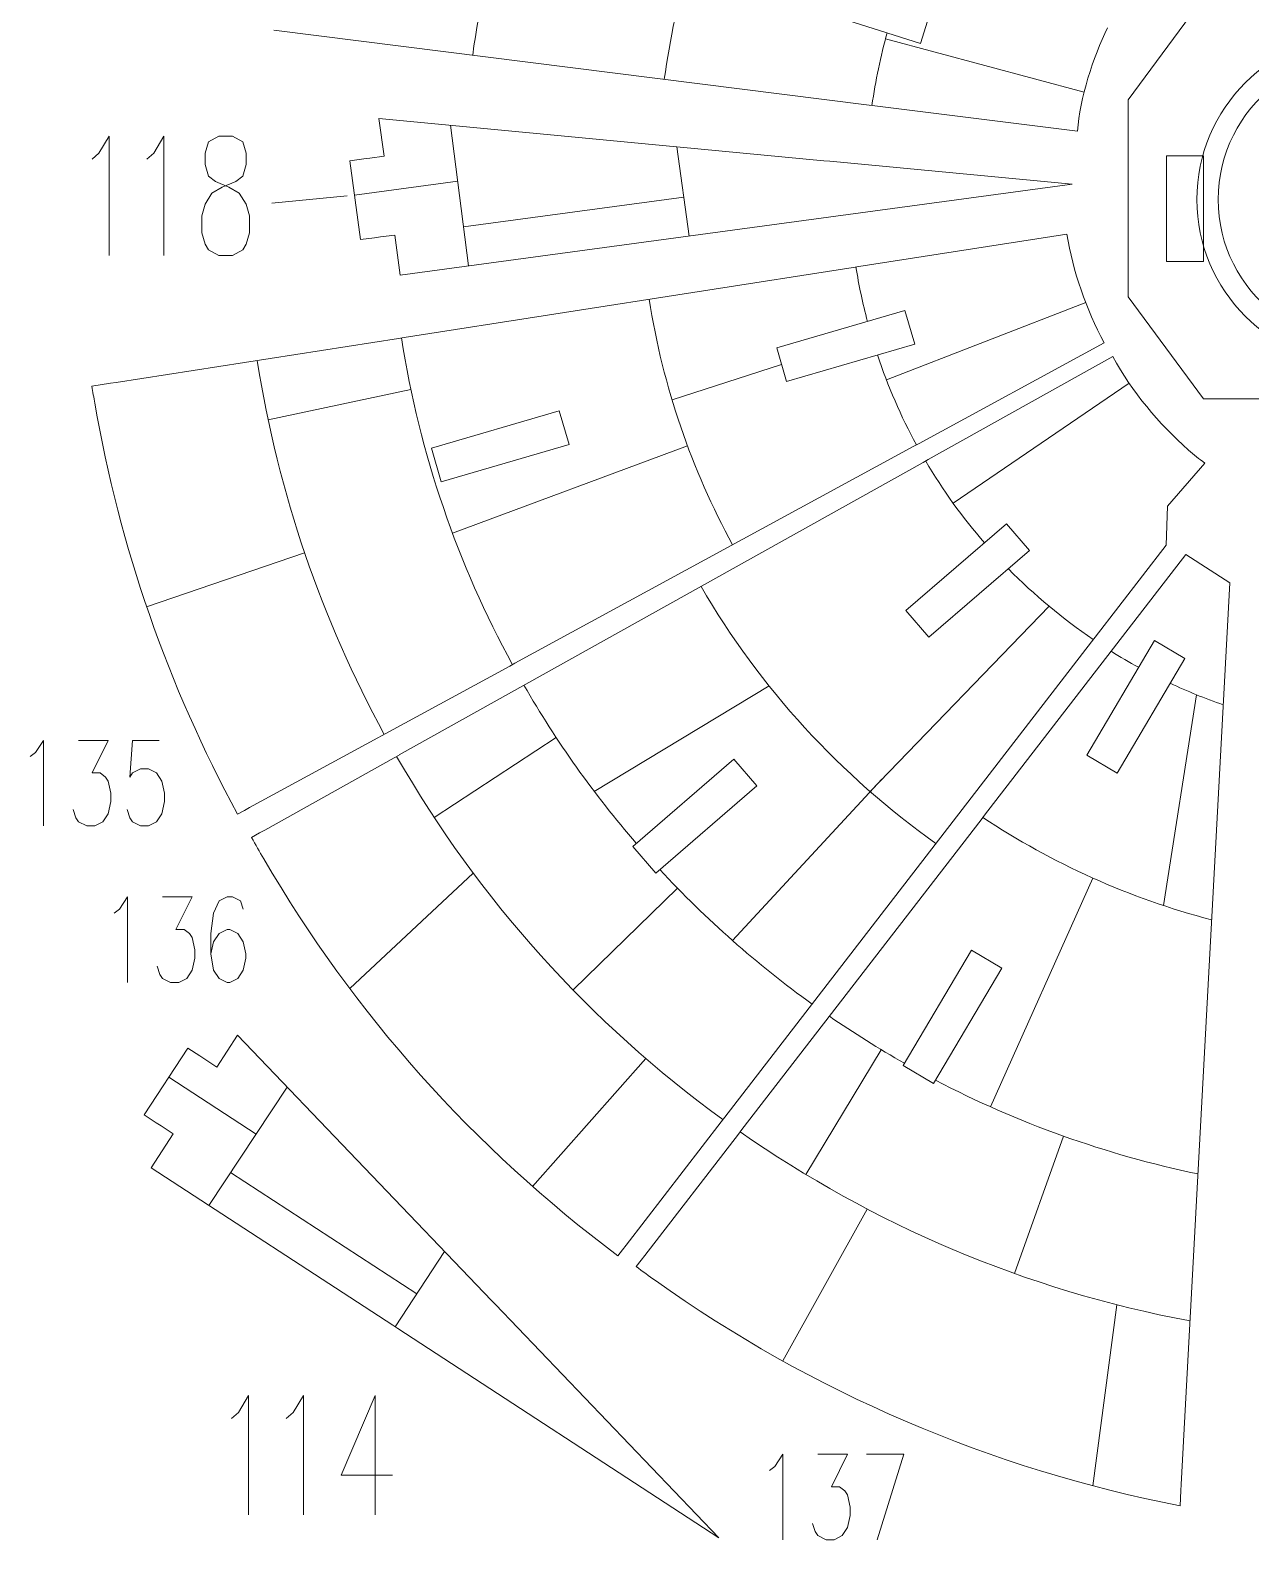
# Model space of a CAD drawing. Header units: millimetres. Extents: x -182 to 184, y -139 to 138.
# Drawn here: x -182.3 to -65.6, y -136.4 to 8.1 of the extents above; entities that cross this region are included whole.
import ezdxf

# ---------------------------------------------------------------- set-up
doc = ezdxf.new("R2010")
doc.units = ezdxf.units.MM
doc.header["$MEASUREMENT"] = 0
doc.layers.add('Layer 1', color=7, linetype='Continuous')

msp = doc.modelspace()

# ---------------------------------------------------------------- linework, layer by layer
at = {"layer": 'Layer 1', "color": 5, "lineweight": 9}
for points in [[(-121.6971, 3.3793), (-120.6403, 11.1493), (-118.3643, 18.5317), (-115.0684, 25.3273)], [(-140.015, 5.6827), (-139.3854, 10.3923), (-138.3981, 14.989), (-137.0815, 19.4441)], [(-101.835, 0.8817), (-101.5027, 3.2494), (-101.0143, 5.5671), (-100.381, 7.8241)], [(-81.5329, 2.1496), (-81.5329, 2.1496), (-100.5377, 7.2534), (-100.5377, 7.2534)], [(-140.4196, -14.4779), (-140.4196, -14.4779), (-142.1334, -1.0179), (-142.1334, -1.0179)], [(-120.4843, -3.0766), (-120.4843, -3.0766), (-119.3278, -11.6241), (-119.3278, -11.6241)], [(-141.4521, -6.3695), (-141.4521, -6.3695), (-151.3242, -7.7052), (-151.3242, -7.7052)], [(-140.8953, -10.7423), (-140.8953, -10.7423), (-119.8327, -7.8925), (-119.8327, -7.8925)], [(-102.273, -19.7793), (-102.7215, -18.0773), (-103.0878, -16.3419), (-103.3674, -14.5777)], [(-115.1579, -41.1676), (-119.0759, -33.9782), (-121.8237, -26.059), (-123.1453, -17.666)], [(-100.4563, -25.3832), (-100.4563, -25.3832), (-81.3979, -17.9917), (-81.3979, -17.9917)], [(-136.2182, -52.6275), (-141.43, -43.0652), (-145.0824, -32.5305), (-146.8336, -21.365)], [(-97.5741, -31.5995), (-99.0622, -28.8682), (-100.3178, -25.9919), (-101.3145, -22.9974)], [(-148.4702, -59.2944), (-154.4347, -48.3518), (-158.6133, -36.2953), (-160.6143, -23.5169)], [(-120.9517, -27.2934), (-120.9517, -27.2934), (-110.478, -23.9158), (-110.478, -23.9158)], [(-94.0637, -37.1869), (-94.0637, -37.1869), (-77.2397, -25.6971), (-77.2397, -25.6971)], [(-159.5738, -29.1905), (-159.5738, -29.1905), (-145.9247, -26.3157), (-145.9247, -26.3157)], [(-141.9529, -40.0402), (-141.9529, -40.0402), (-119.4766, -31.6874), (-119.4766, -31.6874)], [(-91.0756, -40.9732), (-93.1754, -38.5462), (-95.0595, -35.9272), (-96.6976, -33.1461)], [(-156.0847, -41.9292), (-156.0847, -41.9292), (-171.202, -47.079), (-171.202, -47.079)], [(-80.6791, -50.2238), (-83.6044, -48.2372), (-86.3215, -45.9667), (-88.7906, -43.452)], [(-95.7164, -69.7272), (-104.8566, -63.2589), (-112.5401, -54.8679), (-118.1774, -45.1433)], [(-84.9025, -47.0388), (-84.9025, -47.0388), (-102.0214, -64.76), (-102.0214, -64.76)], [(-76.3415, -52.876), (-77.2305, -52.3892), (-78.1042, -51.8778), (-78.9614, -51.3426)], [(-124.3728, -69.7165), (-128.4112, -65.0459), (-132.0122, -59.9864), (-135.112, -54.6019)], [(-128.393, -64.7472), (-128.393, -64.7472), (-111.6763, -54.6578), (-111.6763, -54.6578)], [(-68.2562, -56.4609), (-69.9844, -55.8621), (-71.6721, -55.1765), (-73.3142, -54.4097)], [(-70.8117, -55.5006), (-70.8117, -55.5006), (-73.9489, -75.6702), (-73.9489, -75.6702)], [(-132.0397, -59.5852), (-132.0397, -59.5852), (-143.6852, -67.2604), (-143.6852, -67.2604)], [(-116.0855, -96.1461), (-128.7801, -86.9219), (-139.4469, -75.0762), (-147.2903, -61.404)], [(-115.1661, -79.0245), (-115.1661, -79.0245), (-100.8772, -63.5756), (-100.8772, -63.5756)], [(-69.361, -77.0297), (-77.249, -74.9723), (-84.6189, -71.6324), (-91.2347, -67.2461)], [(-139.964, -72.5641), (-139.964, -72.5641), (-151.7716, -83.6028), (-151.7716, -83.6028)], [(-107.5658, -85.096), (-112.8396, -81.2976), (-117.7175, -76.9834), (-122.125, -72.2275)], [(-80.7028, -73.0435), (-80.7028, -73.0435), (-90.5004, -94.9284), (-90.5004, -94.9284)], [(-130.4247, -83.7365), (-130.4247, -83.7365), (-120.4369, -74.0038), (-120.4369, -74.0038)], [(-98.7296, -90.7627), (-101.1921, -89.3651), (-103.5878, -87.863), (-105.9103, -86.2625)], [(-100.9534, -89.4613), (-100.9534, -89.4613), (-108.1589, -101.4036), (-108.1589, -101.4036)], [(-123.4662, -90.2916), (-123.4662, -90.2916), (-134.2894, -102.5378), (-134.2894, -102.5378)], [(-160.7299, -97.542), (-160.7299, -97.542), (-169.0745, -92.1003), (-169.0745, -92.1003)], [(-70.6668, -101.341), (-79.5311, -99.5028), (-87.9534, -96.457), (-95.7537, -92.3836)], [(-165.2484, -104.3535), (-165.2484, -104.3535), (-157.7477, -93.0465), (-157.7477, -93.0465)], [(-71.4224, -115.4086), (-87.1879, -112.4549), (-101.7805, -106.172), (-114.442, -97.3177)], [(-83.5208, -97.7321), (-83.5208, -97.7321), (-88.2122, -110.8691), (-88.2122, -110.8691)], [(-163.1667, -101.2154), (-163.1667, -101.2154), (-145.3633, -112.8255), (-145.3633, -112.8255)], [(-102.2871, -104.7076), (-102.2871, -104.7076), (-110.3657, -119.2418), (-110.3657, -119.2418)], [(-142.7087, -108.7548), (-142.7087, -108.7548), (-147.4203, -115.9796), (-147.4203, -115.9796)], [(-78.4331, -113.8578), (-78.4331, -113.8578), (-80.718, -131.182), (-80.718, -131.182)]]:
    msp.add_open_spline(points, degree=3, dxfattribs=at)
at = {"layer": 'Layer 1', "lineweight": 9}
for points, knots in [([(-96.1959, 9.9705), (-96.1959, 9.9705), (-97.1949, 6.8154), (-97.1949, 6.8154), (-97.1949, 6.8154), (-97.1949, 6.8154), (-109.3596, 10.6669), (-109.3596, 10.6669), (-109.3596, 10.6669), (-109.3596, 10.6669), (-108.3606, 13.822), (-108.3606, 13.822), (-108.3606, 13.822), (-108.3606, 13.822), (-96.1959, 9.9705), (-96.1959, 9.9705)], [0, 0, 0, 0, 0.2, 0.2, 0.2, 0.2, 0.4, 0.4, 0.4, 0.4, 0.6, 0.6, 0.6, 0.6, 1, 1, 1, 1]), ([(-32.6099, 0.5131), (-32.6099, 0.5131), (-32.6099, 1.8438), (-32.6099, 1.8438), (-32.6099, 1.8438), (-32.6099, 1.8438), (-39.327, 10.9552), (-39.327, 10.9552), (-39.327, 10.9552), (-39.327, 10.9552), (-70.3037, 10.9552), (-70.3037, 10.9552), (-70.3037, 10.9552), (-70.3037, 10.9552), (-77.3343, 1.4186), (-77.3343, 1.4186), (-77.3343, 1.4186), (-77.3343, 1.4186), (-77.3343, 0.5131), (-77.3343, 0.5131)], [0, 0, 0, 0, 0.16666667, 0.16666667, 0.16666667, 0.16666667, 0.33333333, 0.33333333, 0.33333333, 0.33333333, 0.5, 0.5, 0.5, 0.5, 0.66666667, 0.66666667, 0.66666667, 0.66666667, 1, 1, 1, 1]), ([(-79.3222, 8.3087), (-80.6913, 5.418), (-81.9597, 1.6277), (-82.1824, -1.5895), (-82.1824, -1.5895), (-82.1824, -1.5895), (-101.5561, 0.8467), (-101.5561, 0.8467)], [0, 0, 0, 0, 0.33333333, 0.33333333, 0.33333333, 0.33333333, 1, 1, 1, 1]), ([(-106.436, -4.4126), (-106.436, -4.4126), (-148.9851, -0.3663), (-148.9851, -0.3663), (-148.9851, -0.3663), (-148.9851, -0.3663), (-148.4977, -3.9686), (-148.4977, -3.9686), (-148.4977, -3.9686), (-148.4977, -3.9686), (-149.8552, -4.1523), (-149.8552, -4.1523)], [0, 0, 0, 0, 0.25, 0.25, 0.25, 0.25, 0.5, 0.5, 0.5, 0.5, 1, 1, 1, 1]), ([(-77.3343, -0.0491), (-77.3343, -0.0491), (-77.3343, -10.7397), (-77.3343, -10.7397), (-77.3343, -10.7397), (-77.3343, -10.7397), (-77.3343, -13.9895), (-77.3343, -13.9895)], [0, 0, 0, 0, 0.33333333, 0.33333333, 0.33333333, 0.33333333, 1, 1, 1, 1]), ([(-150.4124, -4.2276), (-150.4124, -4.2276), (-151.7699, -4.4113), (-151.7699, -4.4113), (-151.7699, -4.4113), (-151.7699, -4.4113), (-150.7482, -11.9624), (-150.7482, -11.9624), (-150.7482, -11.9624), (-150.7482, -11.9624), (-149.3907, -11.7787), (-149.3907, -11.7787)], [0, 0, 0, 0, 0.25, 0.25, 0.25, 0.25, 0.5, 0.5, 0.5, 0.5, 1, 1, 1, 1]), ([(-73.6649, -14.047), (-73.6649, -14.047), (-73.6649, -3.9356), (-73.6649, -3.9356), (-73.6649, -3.9356), (-73.6649, -3.9356), (-70.1442, -3.9356), (-70.1442, -3.9356), (-70.1442, -3.9356), (-70.1442, -3.9356), (-70.1442, -14.047), (-70.1442, -14.047), (-70.1442, -14.047), (-70.1442, -14.047), (-73.6649, -14.047), (-73.6649, -14.047)], [0, 0, 0, 0, 0.2, 0.2, 0.2, 0.2, 0.4, 0.4, 0.4, 0.4, 0.6, 0.6, 0.6, 0.6, 1, 1, 1, 1]), ([(-148.8335, -11.7034), (-148.8335, -11.7034), (-147.476, -11.5197), (-147.476, -11.5197), (-147.476, -11.5197), (-147.476, -11.5197), (-146.9561, -15.3623), (-146.9561, -15.3623), (-146.9561, -15.3623), (-146.9561, -15.3623), (-82.7069, -6.6691), (-82.7069, -6.6691), (-82.7069, -6.6691), (-82.7069, -6.6691), (-105.8762, -4.4658), (-105.8762, -4.4658)], [0, 0, 0, 0, 0.2, 0.2, 0.2, 0.2, 0.4, 0.4, 0.4, 0.4, 0.6, 0.6, 0.6, 0.6, 1, 1, 1, 1]), ([(-83.2025, -11.429), (-82.5909, -15.0637), (-81.374, -18.5889), (-79.6226, -21.8313), (-79.6226, -21.8313), (-79.6226, -21.8313), (-97.3272, -31.4652), (-97.3272, -31.4652)], [0, 0, 0, 0, 0.33333333, 0.33333333, 0.33333333, 0.33333333, 1, 1, 1, 1]), ([(-77.3343, -14.5517), (-77.3343, -14.5517), (-77.3343, -17.4488), (-77.3343, -17.4488), (-77.3343, -17.4488), (-77.3343, -17.4488), (-70.1442, -27.2018), (-70.1442, -27.2018), (-70.1442, -27.2018), (-70.1442, -27.2018), (-39.8, -27.2018), (-39.8, -27.2018), (-39.8, -27.2018), (-39.8, -27.2018), (-32.6099, -17.4488), (-32.6099, -17.4488), (-32.6099, -17.4488), (-32.6099, -17.4488), (-32.6099, -14.5517), (-32.6099, -14.5517)], [0, 0, 0, 0, 0.16666667, 0.16666667, 0.16666667, 0.16666667, 0.33333333, 0.33333333, 0.33333333, 0.33333333, 0.5, 0.5, 0.5, 0.5, 0.66666667, 0.66666667, 0.66666667, 0.66666667, 1, 1, 1, 1]), ([(-98.6848, -18.7349), (-98.6848, -18.7349), (-97.7464, -21.959), (-97.7464, -21.959), (-97.7464, -21.959), (-97.7464, -21.959), (-110.0089, -25.5278), (-110.0089, -25.5278), (-110.0089, -25.5278), (-110.0089, -25.5278), (-110.9471, -22.3038), (-110.9471, -22.3038), (-110.9471, -22.3038), (-110.9471, -22.3038), (-98.6848, -18.7349), (-98.6848, -18.7349)], [0, 0, 0, 0, 0.2, 0.2, 0.2, 0.2, 0.4, 0.4, 0.4, 0.4, 0.6, 0.6, 0.6, 0.6, 1, 1, 1, 1]), ([(-80.5075, -50.0011), (-80.5075, -50.0011), (-73.7134, -41.1891), (-73.7134, -41.1891), (-73.7134, -41.1891), (-73.7134, -41.1891), (-73.5757, -37.4649), (-73.5757, -37.4649), (-73.5757, -37.4649), (-73.5757, -37.4649), (-70.0163, -33.3476), (-70.0163, -33.3476), (-70.0163, -33.3476), (-70.5309, -32.9505), (-71.0634, -32.5149), (-71.5536, -32.0886), (-71.5536, -32.0886), (-74.4663, -29.5556), (-76.9242, -26.5339), (-78.8132, -23.157)], [0, 0, 0, 0, 0.16666667, 0.16666667, 0.16666667, 0.16666667, 0.33333333, 0.33333333, 0.33333333, 0.33333333, 0.5, 0.5, 0.5, 0.5, 0.66666667, 0.66666667, 0.66666667, 0.66666667, 1, 1, 1, 1]), ([(-174.6591, -25.71), (-174.6591, -25.71), (-176.4272, -25.9861), (-176.4272, -25.9861), (-176.4272, -25.9861), (-176.3406, -26.5313), (-176.2506, -27.076), (-176.157, -27.6199), (-176.157, -27.6199), (-173.788, -41.3382), (-169.1543, -54.6953), (-162.4915, -66.924), (-162.4915, -66.924), (-162.4915, -66.924), (-161.8417, -66.5704), (-161.8417, -66.5704)], [0, 0, 0, 0, 0.2, 0.2, 0.2, 0.2, 0.4, 0.4, 0.4, 0.4, 0.6, 0.6, 0.6, 0.6, 1, 1, 1, 1]), ([(-131.7355, -28.3539), (-131.7355, -28.3539), (-130.7971, -31.578), (-130.7971, -31.578), (-130.7971, -31.578), (-130.7971, -31.578), (-143.0283, -35.1377), (-143.0283, -35.1377), (-143.0283, -35.1377), (-143.0283, -35.1377), (-143.9666, -31.9136), (-143.9666, -31.9136), (-143.9666, -31.9136), (-143.9666, -31.9136), (-131.7355, -28.3539), (-131.7355, -28.3539)], [0, 0, 0, 0, 0.2, 0.2, 0.2, 0.2, 0.4, 0.4, 0.4, 0.4, 0.6, 0.6, 0.6, 0.6, 1, 1, 1, 1]), ([(-88.9637, -39.1502), (-88.9637, -39.1502), (-86.7619, -41.7009), (-86.7619, -41.7009), (-86.7619, -41.7009), (-86.7619, -41.7009), (-96.3862, -50.0088), (-96.3862, -50.0088), (-96.3862, -50.0088), (-96.3862, -50.0088), (-98.588, -47.4582), (-98.588, -47.4582), (-98.588, -47.4582), (-98.588, -47.4582), (-88.9637, -39.1502), (-88.9637, -39.1502)], [0, 0, 0, 0, 0.2, 0.2, 0.2, 0.2, 0.4, 0.4, 0.4, 0.4, 0.6, 0.6, 0.6, 0.6, 1, 1, 1, 1]), ([(-69.3459, -76.749), (-69.3459, -76.749), (-67.6293, -44.7894), (-67.6293, -44.7894), (-67.6293, -44.7894), (-67.6293, -44.7894), (-71.8261, -42.0971), (-71.8261, -42.0971), (-71.8261, -42.0971), (-71.8261, -42.0971), (-91.0629, -67.0236), (-91.0629, -67.0236)], [0, 0, 0, 0, 0.25, 0.25, 0.25, 0.25, 0.5, 0.5, 0.5, 0.5, 1, 1, 1, 1]), ([(-74.8237, -50.3075), (-74.8237, -50.3075), (-71.9081, -52.0303), (-71.9081, -52.0303), (-71.9081, -52.0303), (-71.9081, -52.0303), (-78.3869, -62.994), (-78.3869, -62.994), (-78.3869, -62.994), (-78.3869, -62.994), (-81.3024, -61.2711), (-81.3024, -61.2711), (-81.3024, -61.2711), (-81.3024, -61.2711), (-74.8237, -50.3075), (-74.8237, -50.3075)], [0, 0, 0, 0, 0.2, 0.2, 0.2, 0.2, 0.4, 0.4, 0.4, 0.4, 0.6, 0.6, 0.6, 0.6, 1, 1, 1, 1]), ([(-115.0591, -61.6766), (-115.0591, -61.6766), (-112.8573, -64.2273), (-112.8573, -64.2273), (-112.8573, -64.2273), (-112.8573, -64.2273), (-122.5139, -72.5631), (-122.5139, -72.5631), (-122.5139, -72.5631), (-122.5139, -72.5631), (-124.7157, -70.0125), (-124.7157, -70.0125), (-124.7157, -70.0125), (-124.7157, -70.0125), (-115.0591, -61.6766), (-115.0591, -61.6766)], [0, 0, 0, 0, 0.2, 0.2, 0.2, 0.2, 0.4, 0.4, 0.4, 0.4, 0.6, 0.6, 0.6, 0.6, 1, 1, 1, 1]), ([(-160.391, -68.7212), (-160.391, -68.7212), (-161.1627, -69.1522), (-161.1627, -69.1522), (-161.1627, -69.1522), (-160.7789, -69.8408), (-160.3956, -70.5138), (-160, -71.1941), (-160, -71.1941), (-151.3589, -86.054), (-139.9346, -98.8675), (-126.1276, -109.171), (-126.1276, -109.171), (-126.1276, -109.171), (-125.6892, -108.6024), (-125.6892, -108.6024)], [0, 0, 0, 0, 0.2, 0.2, 0.2, 0.2, 0.4, 0.4, 0.4, 0.4, 0.6, 0.6, 0.6, 0.6, 1, 1, 1, 1]), ([(-92.3307, -79.9341), (-92.3307, -79.9341), (-89.4151, -81.6569), (-89.4151, -81.6569), (-89.4151, -81.6569), (-89.4151, -81.6569), (-95.9379, -92.6953), (-95.9379, -92.6953), (-95.9379, -92.6953), (-95.9379, -92.6953), (-98.8535, -90.9725), (-98.8535, -90.9725), (-98.8535, -90.9725), (-98.8535, -90.9725), (-92.3307, -79.9341), (-92.3307, -79.9341)], [0, 0, 0, 0, 0.2, 0.2, 0.2, 0.2, 0.4, 0.4, 0.4, 0.4, 0.6, 0.6, 0.6, 0.6, 1, 1, 1, 1]), ([(-138.2138, -113.4499), (-138.2138, -113.4499), (-162.5073, -88.075), (-162.5073, -88.075), (-162.5073, -88.075), (-162.5073, -88.075), (-164.493, -91.1198), (-164.493, -91.1198), (-164.493, -91.1198), (-164.493, -91.1198), (-165.6405, -90.3715), (-165.6405, -90.3715)], [0, 0, 0, 0, 0.25, 0.25, 0.25, 0.25, 0.5, 0.5, 0.5, 0.5, 1, 1, 1, 1]), ([(-166.1113, -90.0644), (-166.1113, -90.0644), (-167.2588, -89.3161), (-167.2588, -89.3161), (-167.2588, -89.3161), (-167.2588, -89.3161), (-171.4211, -95.6988), (-171.4211, -95.6988), (-171.4211, -95.6988), (-171.4211, -95.6988), (-170.2736, -96.4471), (-170.2736, -96.4471)], [0, 0, 0, 0, 0.25, 0.25, 0.25, 0.25, 0.5, 0.5, 0.5, 0.5, 1, 1, 1, 1]), ([(-169.8028, -96.7542), (-169.8028, -96.7542), (-168.6553, -97.5025), (-168.6553, -97.5025), (-168.6553, -97.5025), (-168.6553, -97.5025), (-170.7734, -100.7505), (-170.7734, -100.7505), (-170.7734, -100.7505), (-170.7734, -100.7505), (-147.6557, -115.8261), (-147.6557, -115.8261)], [0, 0, 0, 0, 0.25, 0.25, 0.25, 0.25, 0.5, 0.5, 0.5, 0.5, 1, 1, 1, 1]), ([(-123.9108, -109.587), (-123.9108, -109.587), (-124.3914, -110.2098), (-124.3914, -110.2098), (-124.3914, -110.2098), (-123.7785, -110.6598), (-123.1664, -111.1092), (-122.5471, -111.5492), (-122.5471, -111.5492), (-107.5602, -122.2308), (-90.4564, -129.5799), (-72.3723, -133.0934), (-72.3723, -133.0934), (-72.3723, -133.0934), (-72.2937, -131.6309), (-72.2937, -131.6309)], [0, 0, 0, 0, 0.2, 0.2, 0.2, 0.2, 0.4, 0.4, 0.4, 0.4, 0.6, 0.6, 0.6, 0.6, 1, 1, 1, 1]), ([(-147.1849, -116.1331), (-147.1849, -116.1331), (-116.466, -136.1657), (-116.466, -136.1657), (-116.466, -136.1657), (-116.466, -136.1657), (-137.8251, -113.8559), (-137.8251, -113.8559)], [0, 0, 0, 0, 0.33333333, 0.33333333, 0.33333333, 0.33333333, 1, 1, 1, 1])]:
    msp.add_open_spline(points, degree=3, knots=knots, dxfattribs=at)
for points in [[(-159.0451, 8.0756), (-159.0451, 8.0756), (-102.1139, 0.9168), (-102.1139, 0.9168)], [(-83.2025, -11.429), (-83.2025, -11.429), (-103.0897, -14.5344), (-103.0897, -14.5344)], [(-103.6451, -14.6211), (-103.6451, -14.6211), (-146.5559, -21.3217), (-146.5559, -21.3217)], [(-147.1113, -21.4084), (-147.1113, -21.4084), (-174.1037, -25.6233), (-174.1037, -25.6233)], [(-78.8132, -23.157), (-78.8132, -23.157), (-96.4522, -33.009), (-96.4522, -33.009)], [(-135.9713, -52.4932), (-135.9713, -52.4932), (-97.8209, -31.7339), (-97.8209, -31.7339)], [(-96.943, -33.2831), (-96.943, -33.2831), (-147.0449, -61.2669), (-147.0449, -61.2669)], [(-115.9138, -95.9236), (-115.9138, -95.9236), (-80.8508, -50.4464), (-80.8508, -50.4464)], [(-161.3478, -66.3017), (-161.3478, -66.3017), (-136.4651, -52.7618), (-136.4651, -52.7618)], [(-147.5357, -61.541), (-147.5357, -61.541), (-159.9002, -68.447), (-159.9002, -68.447)], [(-91.4063, -67.4687), (-91.4063, -67.4687), (-114.2703, -97.0952), (-114.2703, -97.0952)], [(-71.4073, -115.1279), (-71.4073, -115.1279), (-69.3761, -77.3104), (-69.3761, -77.3104)], [(-125.346, -108.1572), (-125.346, -108.1572), (-116.257, -96.3687), (-116.257, -96.3687)], [(-114.6138, -97.5402), (-114.6138, -97.5402), (-123.5673, -109.1419), (-123.5673, -109.1419)], [(-72.2636, -131.0695), (-72.2636, -131.0695), (-71.4375, -115.6893), (-71.4375, -115.6893)]]:
    msp.add_open_spline(points, degree=3, dxfattribs=at)
at = {"layer": 'Layer 1', "color": 1, "lineweight": 9}
for points, knots in [([(-54.9721, 7.6683), (-46.2507, 7.6683), (-39.1805, 0.5981), (-39.1805, -8.1233), (-39.1805, -8.1233), (-39.1805, -16.8447), (-46.2507, -23.9149), (-54.9721, -23.9149), (-54.9721, -23.9149), (-63.6935, -23.9149), (-70.7637, -16.8447), (-70.7637, -8.1233), (-70.7637, -8.1233), (-70.7637, 0.5981), (-63.6935, 7.6683), (-54.9721, 7.6683)], [0, 0, 0, 0, 0.2, 0.2, 0.2, 0.2, 0.4, 0.4, 0.4, 0.4, 0.6, 0.6, 0.6, 0.6, 1, 1, 1, 1]), ([(-59.2485, -12.8238), (-59.2485, -12.8238), (-63.3911, -18.9987), (-63.3911, -18.9987), (-63.3911, -18.9987), (-66.6364, -16.483), (-68.7256, -12.5473), (-68.7256, -8.1233), (-68.7256, -8.1233), (-68.7256, -3.7062), (-66.6431, 0.2242), (-63.4065, 2.7404), (-63.4065, 2.7404), (-63.4065, 2.7404), (-59.2628, -3.4361), (-59.2628, -3.4361), (-59.2628, -3.4361), (-60.5313, -4.5979), (-61.3268, -6.2676), (-61.3268, -8.1233), (-61.3268, -8.1233), (-61.3268, -9.986), (-60.5254, -11.6615), (-59.2485, -12.8238)], [0, 0, 0, 0, 0.14285714, 0.14285714, 0.14285714, 0.14285714, 0.28571429, 0.28571429, 0.28571429, 0.28571429, 0.42857143, 0.42857143, 0.42857143, 0.42857143, 0.57142857, 0.57142857, 0.57142857, 0.57142857, 0.71428571, 0.71428571, 0.71428571, 0.71428571, 1, 1, 1, 1]), ([(-176.4096, -4.2477), (-176.4096, -4.2477), (-175.7517, -3.694), (-175.7517, -3.694), (-175.7517, -3.694), (-175.7517, -3.694), (-174.7697, -2.0655), (-174.7697, -2.0655), (-174.7697, -2.0655), (-174.7697, -2.0655), (-174.7697, -13.4651), (-174.7697, -13.4651)], [0, 0, 0, 0, 0.25, 0.25, 0.25, 0.25, 0.5, 0.5, 0.5, 0.5, 1, 1, 1, 1]), ([(-171.1757, -4.2477), (-171.1757, -4.2477), (-170.5178, -3.694), (-170.5178, -3.694), (-170.5178, -3.694), (-170.5178, -3.694), (-169.5359, -2.0655), (-169.5359, -2.0655), (-169.5359, -2.0655), (-169.5359, -2.0655), (-169.5359, -13.4651), (-169.5359, -13.4651)], [0, 0, 0, 0, 0.25, 0.25, 0.25, 0.25, 0.5, 0.5, 0.5, 0.5, 1, 1, 1, 1]), ([(-164.3019, -2.0655), (-164.3019, -2.0655), (-165.2839, -2.6192), (-165.2839, -2.6192), (-165.2839, -2.6192), (-165.2839, -2.6192), (-165.608, -3.694), (-165.608, -3.694), (-165.608, -3.694), (-165.608, -3.694), (-165.608, -4.7852), (-165.608, -4.7852), (-165.608, -4.7852), (-165.608, -4.7852), (-165.2839, -5.8762), (-165.2839, -5.8762), (-165.2839, -5.8762), (-165.2839, -5.8762), (-164.626, -6.4136), (-164.626, -6.4136), (-164.626, -6.4136), (-164.626, -6.4136), (-163.32, -6.951), (-163.32, -6.951), (-163.32, -6.951), (-163.32, -6.951), (-162.338, -7.5048), (-162.338, -7.5048), (-162.338, -7.5048), (-162.338, -7.5048), (-161.6801, -8.5795), (-161.6801, -8.5795), (-161.6801, -8.5795), (-161.6801, -8.5795), (-161.3561, -9.6706), (-161.3561, -9.6706), (-161.3561, -9.6706), (-161.3561, -9.6706), (-161.3561, -11.2991), (-161.3561, -11.2991), (-161.3561, -11.2991), (-161.3561, -11.2991), (-161.6801, -12.3902), (-161.6801, -12.3902), (-161.6801, -12.3902), (-161.6801, -12.3902), (-162.0042, -12.9277), (-162.0042, -12.9277), (-162.0042, -12.9277), (-162.0042, -12.9277), (-162.9861, -13.4651), (-162.9861, -13.4651), (-162.9861, -13.4651), (-162.9861, -13.4651), (-164.3019, -13.4651), (-164.3019, -13.4651), (-164.3019, -13.4651), (-164.3019, -13.4651), (-165.2839, -12.9277), (-165.2839, -12.9277), (-165.2839, -12.9277), (-165.2839, -12.9277), (-165.608, -12.3902), (-165.608, -12.3902), (-165.608, -12.3902), (-165.608, -12.3902), (-165.932, -11.2991), (-165.932, -11.2991), (-165.932, -11.2991), (-165.932, -11.2991), (-165.932, -9.6706), (-165.932, -9.6706), (-165.932, -9.6706), (-165.932, -9.6706), (-165.608, -8.5795), (-165.608, -8.5795), (-165.608, -8.5795), (-165.608, -8.5795), (-164.9501, -7.5048), (-164.9501, -7.5048), (-164.9501, -7.5048), (-164.9501, -7.5048), (-163.9681, -6.951), (-163.9681, -6.951), (-163.9681, -6.951), (-163.9681, -6.951), (-162.6621, -6.4136), (-162.6621, -6.4136), (-162.6621, -6.4136), (-162.6621, -6.4136), (-162.0042, -5.8762), (-162.0042, -5.8762), (-162.0042, -5.8762), (-162.0042, -5.8762), (-161.6801, -4.7852), (-161.6801, -4.7852), (-161.6801, -4.7852), (-161.6801, -4.7852), (-161.6801, -3.694), (-161.6801, -3.694), (-161.6801, -3.694), (-161.6801, -3.694), (-162.0042, -2.6192), (-162.0042, -2.6192), (-162.0042, -2.6192), (-162.0042, -2.6192), (-162.9861, -2.0655), (-162.9861, -2.0655), (-162.9861, -2.0655), (-162.9861, -2.0655), (-164.3019, -2.0655), (-164.3019, -2.0655)], [0, 0, 0, 0, 0.03448276, 0.03448276, 0.03448276, 0.03448276, 0.06896552, 0.06896552, 0.06896552, 0.06896552, 0.10344828, 0.10344828, 0.10344828, 0.10344828, 0.13793103, 0.13793103, 0.13793103, 0.13793103, 0.17241379, 0.17241379, 0.17241379, 0.17241379, 0.20689655, 0.20689655, 0.20689655, 0.20689655, 0.24137931, 0.24137931, 0.24137931, 0.24137931, 0.27586207, 0.27586207, 0.27586207, 0.27586207, 0.31034483, 0.31034483, 0.31034483, 0.31034483, 0.34482759, 0.34482759, 0.34482759, 0.34482759, 0.37931034, 0.37931034, 0.37931034, 0.37931034, 0.4137931, 0.4137931, 0.4137931, 0.4137931, 0.44827586, 0.44827586, 0.44827586, 0.44827586, 0.48275862, 0.48275862, 0.48275862, 0.48275862, 0.51724138, 0.51724138, 0.51724138, 0.51724138, 0.55172414, 0.55172414, 0.55172414, 0.55172414, 0.5862069, 0.5862069, 0.5862069, 0.5862069, 0.62068966, 0.62068966, 0.62068966, 0.62068966, 0.65517241, 0.65517241, 0.65517241, 0.65517241, 0.68965517, 0.68965517, 0.68965517, 0.68965517, 0.72413793, 0.72413793, 0.72413793, 0.72413793, 0.75862069, 0.75862069, 0.75862069, 0.75862069, 0.79310345, 0.79310345, 0.79310345, 0.79310345, 0.82758621, 0.82758621, 0.82758621, 0.82758621, 0.86206897, 0.86206897, 0.86206897, 0.86206897, 0.89655172, 0.89655172, 0.89655172, 0.89655172, 0.93103448, 0.93103448, 0.93103448, 0.93103448, 1, 1, 1, 1]), ([(-182.3296, -61.4241), (-182.3296, -61.4241), (-181.8205, -61.0379), (-181.8205, -61.0379), (-181.8205, -61.0379), (-181.8205, -61.0379), (-181.049, -59.8676), (-181.049, -59.8676), (-181.049, -59.8676), (-181.049, -59.8676), (-181.049, -68.0599), (-181.049, -68.0599)], [0, 0, 0, 0, 0.25, 0.25, 0.25, 0.25, 0.5, 0.5, 0.5, 0.5, 1, 1, 1, 1]), ([(-177.7009, -59.8676), (-177.7009, -59.8676), (-174.8773, -59.8676), (-174.8773, -59.8676), (-174.8773, -59.8676), (-174.8773, -59.8676), (-176.4202, -62.9807), (-176.4202, -62.9807), (-176.4202, -62.9807), (-176.4202, -62.9807), (-175.6488, -62.9807), (-175.6488, -62.9807), (-175.6488, -62.9807), (-175.6488, -62.9807), (-175.1319, -63.3786), (-175.1319, -63.3786), (-175.1319, -63.3786), (-175.1319, -63.3786), (-174.8773, -63.7648), (-174.8773, -63.7648), (-174.8773, -63.7648), (-174.8773, -63.7648), (-174.615, -64.9351), (-174.615, -64.9351), (-174.615, -64.9351), (-174.615, -64.9351), (-174.615, -65.7192), (-174.615, -65.7192), (-174.615, -65.7192), (-174.615, -65.7192), (-174.8773, -66.8896), (-174.8773, -66.8896), (-174.8773, -66.8896), (-174.8773, -66.8896), (-175.3865, -67.662), (-175.3865, -67.662), (-175.3865, -67.662), (-175.3865, -67.662), (-176.1579, -68.0599), (-176.1579, -68.0599), (-176.1579, -68.0599), (-176.1579, -68.0599), (-176.9294, -68.0599), (-176.9294, -68.0599), (-176.9294, -68.0599), (-176.9294, -68.0599), (-177.7009, -67.662), (-177.7009, -67.662), (-177.7009, -67.662), (-177.7009, -67.662), (-177.9632, -67.2758), (-177.9632, -67.2758), (-177.9632, -67.2758), (-177.9632, -67.2758), (-178.2177, -66.4916), (-178.2177, -66.4916)], [0, 0, 0, 0, 0.06666667, 0.06666667, 0.06666667, 0.06666667, 0.13333333, 0.13333333, 0.13333333, 0.13333333, 0.2, 0.2, 0.2, 0.2, 0.26666667, 0.26666667, 0.26666667, 0.26666667, 0.33333333, 0.33333333, 0.33333333, 0.33333333, 0.4, 0.4, 0.4, 0.4, 0.46666667, 0.46666667, 0.46666667, 0.46666667, 0.53333333, 0.53333333, 0.53333333, 0.53333333, 0.6, 0.6, 0.6, 0.6, 0.66666667, 0.66666667, 0.66666667, 0.66666667, 0.73333333, 0.73333333, 0.73333333, 0.73333333, 0.8, 0.8, 0.8, 0.8, 0.86666667, 0.86666667, 0.86666667, 0.86666667, 1, 1, 1, 1]), ([(-169.9862, -59.8676), (-169.9862, -59.8676), (-172.5629, -59.8676), (-172.5629, -59.8676), (-172.5629, -59.8676), (-172.5629, -59.8676), (-172.8175, -63.3786), (-172.8175, -63.3786), (-172.8175, -63.3786), (-172.8175, -63.3786), (-172.5629, -62.9807), (-172.5629, -62.9807), (-172.5629, -62.9807), (-172.5629, -62.9807), (-171.7914, -62.5944), (-171.7914, -62.5944), (-171.7914, -62.5944), (-171.7914, -62.5944), (-171.02, -62.5944), (-171.02, -62.5944), (-171.02, -62.5944), (-171.02, -62.5944), (-170.2485, -62.9807), (-170.2485, -62.9807), (-170.2485, -62.9807), (-170.2485, -62.9807), (-169.7317, -63.7648), (-169.7317, -63.7648), (-169.7317, -63.7648), (-169.7317, -63.7648), (-169.4771, -64.9351), (-169.4771, -64.9351), (-169.4771, -64.9351), (-169.4771, -64.9351), (-169.4771, -65.7192), (-169.4771, -65.7192), (-169.4771, -65.7192), (-169.4771, -65.7192), (-169.7317, -66.8896), (-169.7317, -66.8896), (-169.7317, -66.8896), (-169.7317, -66.8896), (-170.2485, -67.662), (-170.2485, -67.662), (-170.2485, -67.662), (-170.2485, -67.662), (-171.02, -68.0599), (-171.02, -68.0599), (-171.02, -68.0599), (-171.02, -68.0599), (-171.7914, -68.0599), (-171.7914, -68.0599), (-171.7914, -68.0599), (-171.7914, -68.0599), (-172.5629, -67.662), (-172.5629, -67.662), (-172.5629, -67.662), (-172.5629, -67.662), (-172.8175, -67.2758), (-172.8175, -67.2758), (-172.8175, -67.2758), (-172.8175, -67.2758), (-173.0721, -66.4916), (-173.0721, -66.4916)], [0, 0, 0, 0, 0.05882353, 0.05882353, 0.05882353, 0.05882353, 0.11764706, 0.11764706, 0.11764706, 0.11764706, 0.17647059, 0.17647059, 0.17647059, 0.17647059, 0.23529412, 0.23529412, 0.23529412, 0.23529412, 0.29411765, 0.29411765, 0.29411765, 0.29411765, 0.35294118, 0.35294118, 0.35294118, 0.35294118, 0.41176471, 0.41176471, 0.41176471, 0.41176471, 0.47058824, 0.47058824, 0.47058824, 0.47058824, 0.52941176, 0.52941176, 0.52941176, 0.52941176, 0.58823529, 0.58823529, 0.58823529, 0.58823529, 0.64705882, 0.64705882, 0.64705882, 0.64705882, 0.70588235, 0.70588235, 0.70588235, 0.70588235, 0.76470588, 0.76470588, 0.76470588, 0.76470588, 0.82352941, 0.82352941, 0.82352941, 0.82352941, 0.88235294, 0.88235294, 0.88235294, 0.88235294, 1, 1, 1, 1]), ([(-174.3007, -76.4026), (-174.3007, -76.4026), (-173.7916, -76.0164), (-173.7916, -76.0164), (-173.7916, -76.0164), (-173.7916, -76.0164), (-173.0201, -74.8461), (-173.0201, -74.8461), (-173.0201, -74.8461), (-173.0201, -74.8461), (-173.0201, -83.0383), (-173.0201, -83.0383)], [0, 0, 0, 0, 0.25, 0.25, 0.25, 0.25, 0.5, 0.5, 0.5, 0.5, 1, 1, 1, 1]), ([(-169.672, -74.8461), (-169.672, -74.8461), (-166.8484, -74.8461), (-166.8484, -74.8461), (-166.8484, -74.8461), (-166.8484, -74.8461), (-168.3913, -77.9591), (-168.3913, -77.9591), (-168.3913, -77.9591), (-168.3913, -77.9591), (-167.6199, -77.9591), (-167.6199, -77.9591), (-167.6199, -77.9591), (-167.6199, -77.9591), (-167.103, -78.357), (-167.103, -78.357), (-167.103, -78.357), (-167.103, -78.357), (-166.8484, -78.7432), (-166.8484, -78.7432), (-166.8484, -78.7432), (-166.8484, -78.7432), (-166.5861, -79.9136), (-166.5861, -79.9136), (-166.5861, -79.9136), (-166.5861, -79.9136), (-166.5861, -80.6977), (-166.5861, -80.6977), (-166.5861, -80.6977), (-166.5861, -80.6977), (-166.8484, -81.868), (-166.8484, -81.868), (-166.8484, -81.868), (-166.8484, -81.868), (-167.3576, -82.6404), (-167.3576, -82.6404), (-167.3576, -82.6404), (-167.3576, -82.6404), (-168.129, -83.0383), (-168.129, -83.0383), (-168.129, -83.0383), (-168.129, -83.0383), (-168.9005, -83.0383), (-168.9005, -83.0383), (-168.9005, -83.0383), (-168.9005, -83.0383), (-169.672, -82.6404), (-169.672, -82.6404), (-169.672, -82.6404), (-169.672, -82.6404), (-169.9343, -82.2542), (-169.9343, -82.2542), (-169.9343, -82.2542), (-169.9343, -82.2542), (-170.1888, -81.4701), (-170.1888, -81.4701)], [0, 0, 0, 0, 0.06666667, 0.06666667, 0.06666667, 0.06666667, 0.13333333, 0.13333333, 0.13333333, 0.13333333, 0.2, 0.2, 0.2, 0.2, 0.26666667, 0.26666667, 0.26666667, 0.26666667, 0.33333333, 0.33333333, 0.33333333, 0.33333333, 0.4, 0.4, 0.4, 0.4, 0.46666667, 0.46666667, 0.46666667, 0.46666667, 0.53333333, 0.53333333, 0.53333333, 0.53333333, 0.6, 0.6, 0.6, 0.6, 0.66666667, 0.66666667, 0.66666667, 0.66666667, 0.73333333, 0.73333333, 0.73333333, 0.73333333, 0.8, 0.8, 0.8, 0.8, 0.86666667, 0.86666667, 0.86666667, 0.86666667, 1, 1, 1, 1]), ([(-161.9573, -76.0164), (-161.9573, -76.0164), (-162.2196, -75.2322), (-162.2196, -75.2322), (-162.2196, -75.2322), (-162.2196, -75.2322), (-162.9911, -74.8461), (-162.9911, -74.8461), (-162.9911, -74.8461), (-162.9911, -74.8461), (-163.5003, -74.8461), (-163.5003, -74.8461), (-163.5003, -74.8461), (-163.5003, -74.8461), (-164.2717, -75.2322), (-164.2717, -75.2322), (-164.2717, -75.2322), (-164.2717, -75.2322), (-164.7886, -76.4026), (-164.7886, -76.4026), (-164.7886, -76.4026), (-164.7886, -76.4026), (-165.0432, -78.357), (-165.0432, -78.357), (-165.0432, -78.357), (-165.0432, -78.357), (-165.0432, -80.2998), (-165.0432, -80.2998), (-165.0432, -80.2998), (-165.0432, -80.2998), (-164.7886, -81.868), (-164.7886, -81.868), (-164.7886, -81.868), (-164.7886, -81.868), (-164.2717, -82.6404), (-164.2717, -82.6404), (-164.2717, -82.6404), (-164.2717, -82.6404), (-163.5003, -83.0383), (-163.5003, -83.0383), (-163.5003, -83.0383), (-163.5003, -83.0383), (-163.2457, -83.0383), (-163.2457, -83.0383), (-163.2457, -83.0383), (-163.2457, -83.0383), (-162.4742, -82.6404), (-162.4742, -82.6404), (-162.4742, -82.6404), (-162.4742, -82.6404), (-161.9573, -81.868), (-161.9573, -81.868), (-161.9573, -81.868), (-161.9573, -81.868), (-161.7028, -80.6977), (-161.7028, -80.6977), (-161.7028, -80.6977), (-161.7028, -80.6977), (-161.7028, -80.2998), (-161.7028, -80.2998), (-161.7028, -80.2998), (-161.7028, -80.2998), (-161.9573, -79.1294), (-161.9573, -79.1294), (-161.9573, -79.1294), (-161.9573, -79.1294), (-162.4742, -78.357), (-162.4742, -78.357), (-162.4742, -78.357), (-162.4742, -78.357), (-163.2457, -77.9591), (-163.2457, -77.9591), (-163.2457, -77.9591), (-163.2457, -77.9591), (-163.5003, -77.9591), (-163.5003, -77.9591), (-163.5003, -77.9591), (-163.5003, -77.9591), (-164.2717, -78.357), (-164.2717, -78.357), (-164.2717, -78.357), (-164.2717, -78.357), (-164.7886, -79.1294), (-164.7886, -79.1294), (-164.7886, -79.1294), (-164.7886, -79.1294), (-165.0432, -80.2998), (-165.0432, -80.2998)], [0, 0, 0, 0, 0.04347826, 0.04347826, 0.04347826, 0.04347826, 0.08695652, 0.08695652, 0.08695652, 0.08695652, 0.13043478, 0.13043478, 0.13043478, 0.13043478, 0.17391304, 0.17391304, 0.17391304, 0.17391304, 0.2173913, 0.2173913, 0.2173913, 0.2173913, 0.26086957, 0.26086957, 0.26086957, 0.26086957, 0.30434783, 0.30434783, 0.30434783, 0.30434783, 0.34782609, 0.34782609, 0.34782609, 0.34782609, 0.39130435, 0.39130435, 0.39130435, 0.39130435, 0.43478261, 0.43478261, 0.43478261, 0.43478261, 0.47826087, 0.47826087, 0.47826087, 0.47826087, 0.52173913, 0.52173913, 0.52173913, 0.52173913, 0.56521739, 0.56521739, 0.56521739, 0.56521739, 0.60869565, 0.60869565, 0.60869565, 0.60869565, 0.65217391, 0.65217391, 0.65217391, 0.65217391, 0.69565217, 0.69565217, 0.69565217, 0.69565217, 0.73913043, 0.73913043, 0.73913043, 0.73913043, 0.7826087, 0.7826087, 0.7826087, 0.7826087, 0.82608696, 0.82608696, 0.82608696, 0.82608696, 0.86956522, 0.86956522, 0.86956522, 0.86956522, 0.91304348, 0.91304348, 0.91304348, 0.91304348, 1, 1, 1, 1]), ([(-163.0815, -124.7362), (-163.0815, -124.7362), (-162.4236, -124.1825), (-162.4236, -124.1825), (-162.4236, -124.1825), (-162.4236, -124.1825), (-161.4416, -122.554), (-161.4416, -122.554), (-161.4416, -122.554), (-161.4416, -122.554), (-161.4416, -133.9535), (-161.4416, -133.9535)], [0, 0, 0, 0, 0.25, 0.25, 0.25, 0.25, 0.5, 0.5, 0.5, 0.5, 1, 1, 1, 1]), ([(-157.8476, -124.7362), (-157.8476, -124.7362), (-157.1897, -124.1825), (-157.1897, -124.1825), (-157.1897, -124.1825), (-157.1897, -124.1825), (-156.2078, -122.554), (-156.2078, -122.554), (-156.2078, -122.554), (-156.2078, -122.554), (-156.2078, -133.9535), (-156.2078, -133.9535)], [0, 0, 0, 0, 0.25, 0.25, 0.25, 0.25, 0.5, 0.5, 0.5, 0.5, 1, 1, 1, 1]), ([(-149.334, -122.554), (-149.334, -122.554), (-152.6039, -130.1592), (-152.6039, -130.1592), (-152.6039, -130.1592), (-152.6039, -130.1592), (-147.6941, -130.1592), (-147.6941, -130.1592)], [0, 0, 0, 0, 0.33333333, 0.33333333, 0.33333333, 0.33333333, 1, 1, 1, 1]), ([(-111.629, -129.7171), (-111.629, -129.7171), (-111.1199, -129.3309), (-111.1199, -129.3309), (-111.1199, -129.3309), (-111.1199, -129.3309), (-110.3484, -128.1606), (-110.3484, -128.1606), (-110.3484, -128.1606), (-110.3484, -128.1606), (-110.3484, -136.3529), (-110.3484, -136.3529)], [0, 0, 0, 0, 0.25, 0.25, 0.25, 0.25, 0.5, 0.5, 0.5, 0.5, 1, 1, 1, 1]), ([(-107.0003, -128.1606), (-107.0003, -128.1606), (-104.1767, -128.1606), (-104.1767, -128.1606), (-104.1767, -128.1606), (-104.1767, -128.1606), (-105.7196, -131.2736), (-105.7196, -131.2736), (-105.7196, -131.2736), (-105.7196, -131.2736), (-104.9482, -131.2736), (-104.9482, -131.2736), (-104.9482, -131.2736), (-104.9482, -131.2736), (-104.4313, -131.6716), (-104.4313, -131.6716), (-104.4313, -131.6716), (-104.4313, -131.6716), (-104.1767, -132.0578), (-104.1767, -132.0578), (-104.1767, -132.0578), (-104.1767, -132.0578), (-103.9144, -133.2282), (-103.9144, -133.2282), (-103.9144, -133.2282), (-103.9144, -133.2282), (-103.9144, -134.0122), (-103.9144, -134.0122), (-103.9144, -134.0122), (-103.9144, -134.0122), (-104.1767, -135.1826), (-104.1767, -135.1826), (-104.1767, -135.1826), (-104.1767, -135.1826), (-104.6859, -135.955), (-104.6859, -135.955), (-104.6859, -135.955), (-104.6859, -135.955), (-105.4573, -136.3529), (-105.4573, -136.3529), (-105.4573, -136.3529), (-105.4573, -136.3529), (-106.2288, -136.3529), (-106.2288, -136.3529), (-106.2288, -136.3529), (-106.2288, -136.3529), (-107.0003, -135.955), (-107.0003, -135.955), (-107.0003, -135.955), (-107.0003, -135.955), (-107.2626, -135.5688), (-107.2626, -135.5688), (-107.2626, -135.5688), (-107.2626, -135.5688), (-107.5171, -134.7846), (-107.5171, -134.7846)], [0, 0, 0, 0, 0.06666667, 0.06666667, 0.06666667, 0.06666667, 0.13333333, 0.13333333, 0.13333333, 0.13333333, 0.2, 0.2, 0.2, 0.2, 0.26666667, 0.26666667, 0.26666667, 0.26666667, 0.33333333, 0.33333333, 0.33333333, 0.33333333, 0.4, 0.4, 0.4, 0.4, 0.46666667, 0.46666667, 0.46666667, 0.46666667, 0.53333333, 0.53333333, 0.53333333, 0.53333333, 0.6, 0.6, 0.6, 0.6, 0.66666667, 0.66666667, 0.66666667, 0.66666667, 0.73333333, 0.73333333, 0.73333333, 0.73333333, 0.8, 0.8, 0.8, 0.8, 0.86666667, 0.86666667, 0.86666667, 0.86666667, 1, 1, 1, 1]), ([(-102.3715, -128.1606), (-102.3715, -128.1606), (-98.7765, -128.1606), (-98.7765, -128.1606), (-98.7765, -128.1606), (-98.7765, -128.1606), (-101.3454, -136.3529), (-101.3454, -136.3529)], [0, 0, 0, 0, 0.33333333, 0.33333333, 0.33333333, 0.33333333, 1, 1, 1, 1])]:
    msp.add_open_spline(points, degree=3, knots=knots, dxfattribs=at)
for points in [[(-102.1139, 0.9167), (-102.1139, 0.9167), (-101.5561, 0.8467), (-101.5561, 0.8467)], [(-77.3343, -0.0491), (-77.3343, -0.0491), (-77.3341, 0.5131), (-77.3341, 0.5131)], [(-150.4124, -4.2276), (-150.4124, -4.2276), (-149.8552, -4.1522), (-149.8552, -4.1522)], [(-106.4359, -4.4124), (-106.4359, -4.4124), (-105.8763, -4.4658), (-105.8763, -4.4658)], [(-159.2344, -8.4686), (-159.2344, -8.4686), (-152.0294, -7.7733), (-152.0294, -7.7733)], [(-149.3908, -11.7777), (-149.3908, -11.7777), (-148.8334, -11.7043), (-148.8334, -11.7043)], [(-77.3343, -14.5517), (-77.3343, -14.5517), (-77.3341, -13.9895), (-77.3341, -13.9895)], [(-103.6451, -14.6211), (-103.6451, -14.6211), (-103.0897, -14.5343), (-103.0897, -14.5343)], [(-147.1113, -21.4084), (-147.1113, -21.4084), (-146.5559, -21.3216), (-146.5559, -21.3216)], [(-174.6592, -25.7098), (-174.6592, -25.7098), (-174.1036, -25.6234), (-174.1036, -25.6234)], [(-97.821, -31.7339), (-97.821, -31.7339), (-97.3272, -31.4651), (-97.3272, -31.4651)], [(-96.9445, -33.2805), (-96.9445, -33.2805), (-96.4507, -33.0117), (-96.4507, -33.0117)], [(-80.8507, -50.4464), (-80.8507, -50.4464), (-80.5075, -50.0012), (-80.5075, -50.0012)], [(-136.4651, -52.7619), (-136.4651, -52.7619), (-135.9713, -52.4931), (-135.9713, -52.4931)], [(-147.5372, -61.5384), (-147.5372, -61.5384), (-147.0434, -61.2696), (-147.0434, -61.2696)], [(-161.8412, -66.5713), (-161.8412, -66.5713), (-161.3504, -66.2971), (-161.3504, -66.2971)], [(-91.4065, -67.4686), (-91.4065, -67.4686), (-91.0629, -67.0236), (-91.0629, -67.0236)], [(-160.391, -68.7212), (-160.391, -68.7212), (-159.9002, -68.447), (-159.9002, -68.447)], [(-69.3761, -77.3104), (-69.3761, -77.3104), (-69.3459, -76.749), (-69.3459, -76.749)], [(-165.6404, -90.3715), (-165.6404, -90.3715), (-166.1114, -90.0643), (-166.1114, -90.0643)], [(-169.8027, -96.7542), (-169.8027, -96.7542), (-170.2737, -96.447), (-170.2737, -96.447)], [(-116.2572, -96.3687), (-116.2572, -96.3687), (-115.9138, -95.9235), (-115.9138, -95.9235)], [(-114.6137, -97.5403), (-114.6137, -97.5403), (-114.2703, -97.0951), (-114.2703, -97.0951)], [(-125.6893, -108.6024), (-125.6893, -108.6024), (-125.3459, -108.1572), (-125.3459, -108.1572)], [(-123.9107, -109.5871), (-123.9107, -109.5871), (-123.5673, -109.1419), (-123.5673, -109.1419)], [(-137.825, -113.8558), (-137.825, -113.8558), (-138.2138, -113.4498), (-138.2138, -113.4498)], [(-71.4375, -115.6893), (-71.4375, -115.6893), (-71.4073, -115.1279), (-71.4073, -115.1279)], [(-147.1848, -116.1332), (-147.1848, -116.1332), (-147.6558, -115.826), (-147.6558, -115.826)], [(-149.334, -122.554), (-149.334, -122.554), (-149.334, -133.9535), (-149.334, -133.9535)], [(-72.2935, -131.6309), (-72.2935, -131.6309), (-72.2637, -131.0695), (-72.2637, -131.0695)]]:
    msp.add_open_spline(points, degree=3, dxfattribs=at)

doc.saveas('drawing.dxf')
